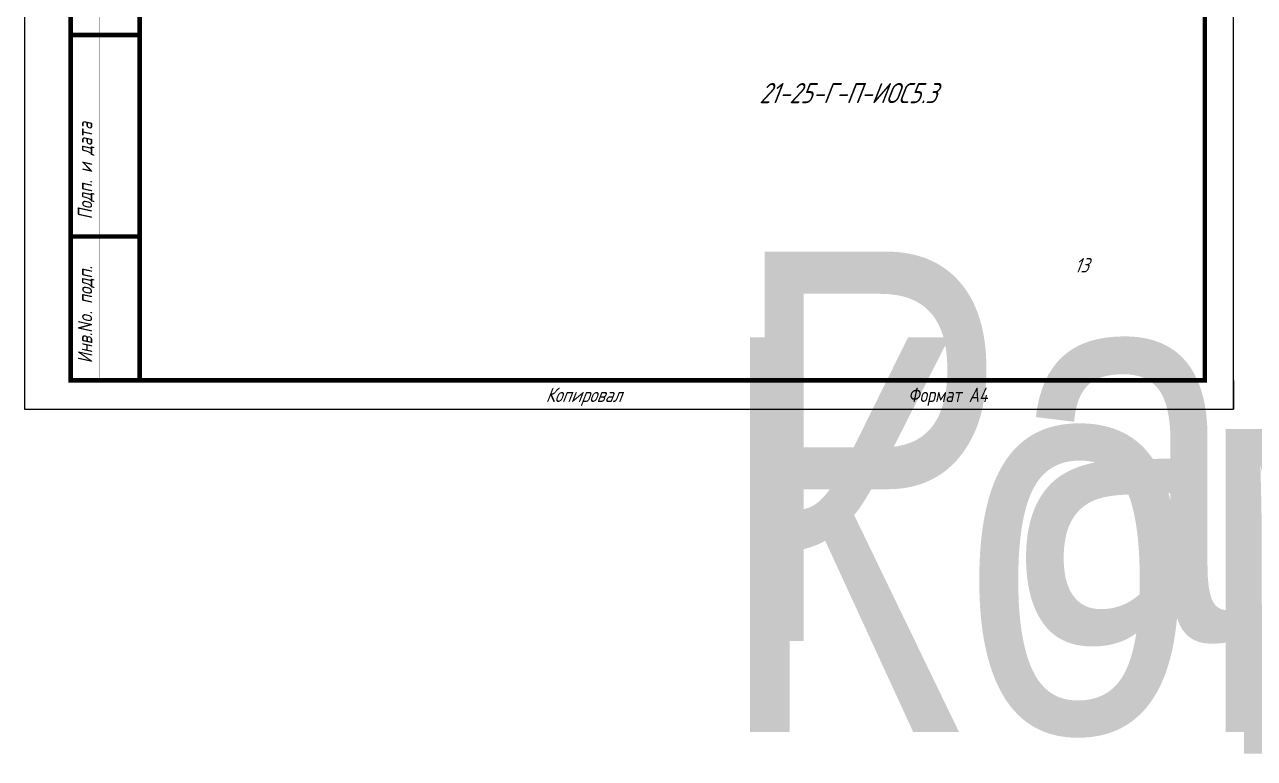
# Paper-space layout '13. УС-1' of a CAD drawing. Header units: millimetres. Extents: x 0 to 2460, y -61 to 297.
# Drawn here: x 0 to 213.6, y -60.6 to 66.8 of the extents above; entities that cross this region are included whole.
import ezdxf
from ezdxf.enums import TextEntityAlignment as Align

# ---------------------------------------------------------------- set-up
doc = ezdxf.new("R2018")
doc.units = ezdxf.units.MM
doc.layers.add('102 Рамка', color=252, linetype='Continuous')
doc.styles.add('ISOCPEUR', font='isocpeui.ttf', dxfattribs={"height": 2.5})
doc.styles.get("Standard").update_dxf_attribs({"font": 'arial.ttf'})

# ---------------------------------------------------------------- blocks, each defined once
blk = doc.blocks.new('*U269')
at = {"layer": '102 Рамка', "color": 0}
blk.add_lwpolyline([(210, 297), (0, 297), (0, 0), (210, 0)], close=True, dxfattribs=at)
at = {"layer": '102 Рамка', "color": 0, "const_width": 0.8}
for points in [[(205, 5), (205, 292), (20, 292), (20, 5)], [(8, 5), (20, 5), (20, 90), (8, 90)]]:
    blk.add_lwpolyline(points, close=True, dxfattribs=at)
at = {"layer": '102 Рамка', "color": 0}
for points, const_width in [([(13, 90), (13, 5)], 0.05), ([(8, 65), (20, 65)], 0.8), ([(8, 30), (20, 30)], 0.8)]:
    blk.add_lwpolyline(points, dxfattribs=dict(at, const_width=const_width))
blk.add_lwpolyline([(210, 5), (210, 0)], dxfattribs=at)
at = {"color": 7, "style": 'ISOCPEUR', "oblique": 10, "width": 0.8}
for tag, height, p in [('ИМЯ-ПРОЕКТА', 3.5, (143, 54.91)), ('НОМЕР-ЛИСТА', 2.5, (183.56, 25))]:
    blk.add_attdef(tag, text='', height=height, dxfattribs=at).set_placement(p, align=Align.MIDDLE_CENTER)
at = {"color": 7, "lineweight": 30, "oblique": 10, "width": 0.8, "flags": 104}
for tag, p in [('РАЗДЕЛ-ПРОЕКТА', (122.62, 27.39)), ('НАИМЕНОВАНИЕ-ЧЕРТЕЖА', (120, 12.5))]:
    blk.add_attdef(tag, text='', height=2.5, dxfattribs=at).set_placement(p, align=Align.MIDDLE_CENTER)
at = {"layer": '102 Рамка', "color": 7, "style": 'ISOCPEUR', "width": 0.8}
for s, p in [('Подп. и дата', (10.5, 33)), ('Инв.No. подп.', (10.5, 8))]:
    blk.add_text(s, height=2.5, rotation=90, dxfattribs=at).set_placement(p, align=Align.MIDDLE_LEFT)
at = {"layer": '102 Рамка', "color": 7, "style": 'ISOCPEUR', "oblique": 10, "width": 0.8}
blk.add_text('Копировал', height=2.5, dxfattribs=at).set_placement((90.5, 2.5), align=Align.MIDDLE_LEFT)
at = {"layer": '102 Рамка', "color": 7, "style": 'ISOCPEUR', "width": 0.8}
blk.add_attdef('FORMATTEXT', text='', height=2.5, dxfattribs=at).set_placement((153.5, 3.75), align=Align.TOP_LEFT)

psp = doc.layouts.new('13. УС-1')

# ---------------------------------------------------------------- block references
at = {"color": 7, "lineweight": 30}
ref = psp.add_blockref('*U269', (0, 0), dxfattribs=at)
ref.add_attrib('FORMATTEXT', 'Формат А4', dxfattribs={"layer": '102 Рамка', "color": 7, "height": 2.5, "style": 'ISOCPEUR', "width": 0.8}).set_placement((153.5, 3.75), align=Align.TOP_LEFT)
ref.add_attrib('НОМЕР-ЛИСТА', '13', dxfattribs={"color": 7, "height": 2.5, "style": 'ISOCPEUR', "oblique": 10, "width": 0.8}).set_placement((183.56, 25), align=Align.MIDDLE_CENTER)
lines = psp.add_mtext('\\W0.8000;Компоновка УС-1', dxfattribs={"color": 7, "insert": (120, 12.5), "char_height": 68.5829, "attachment_point": 1})
ref.add_attrib('НАИМЕНОВАНИЕ-ЧЕРТЕЖА', '', (120, 12.5), dxfattribs={"flags": 104}).embed_mtext(lines)
ref.add_attrib('ИМЯ-ПРОЕКТА', '21-25-Г-П-ИОС5.3', dxfattribs={"color": 7, "height": 3.5, "style": 'ISOCPEUR', "oblique": 10, "width": 0.8}).set_placement((143, 54.91), align=Align.MIDDLE_CENTER)
lines = psp.add_mtext('\\W0.8000;Радиотрансляционная сеть. Оповещение о чрезвычайных ситуациях', dxfattribs={"color": 7, "lineweight": 30, "insert": (122.62, 27.39), "char_height": 67.6291, "attachment_point": 1})
ref.add_attrib('РАЗДЕЛ-ПРОЕКТА', '', (122.62, 27.39), dxfattribs={"flags": 104}).embed_mtext(lines)

doc.saveas('drawing.dxf')
